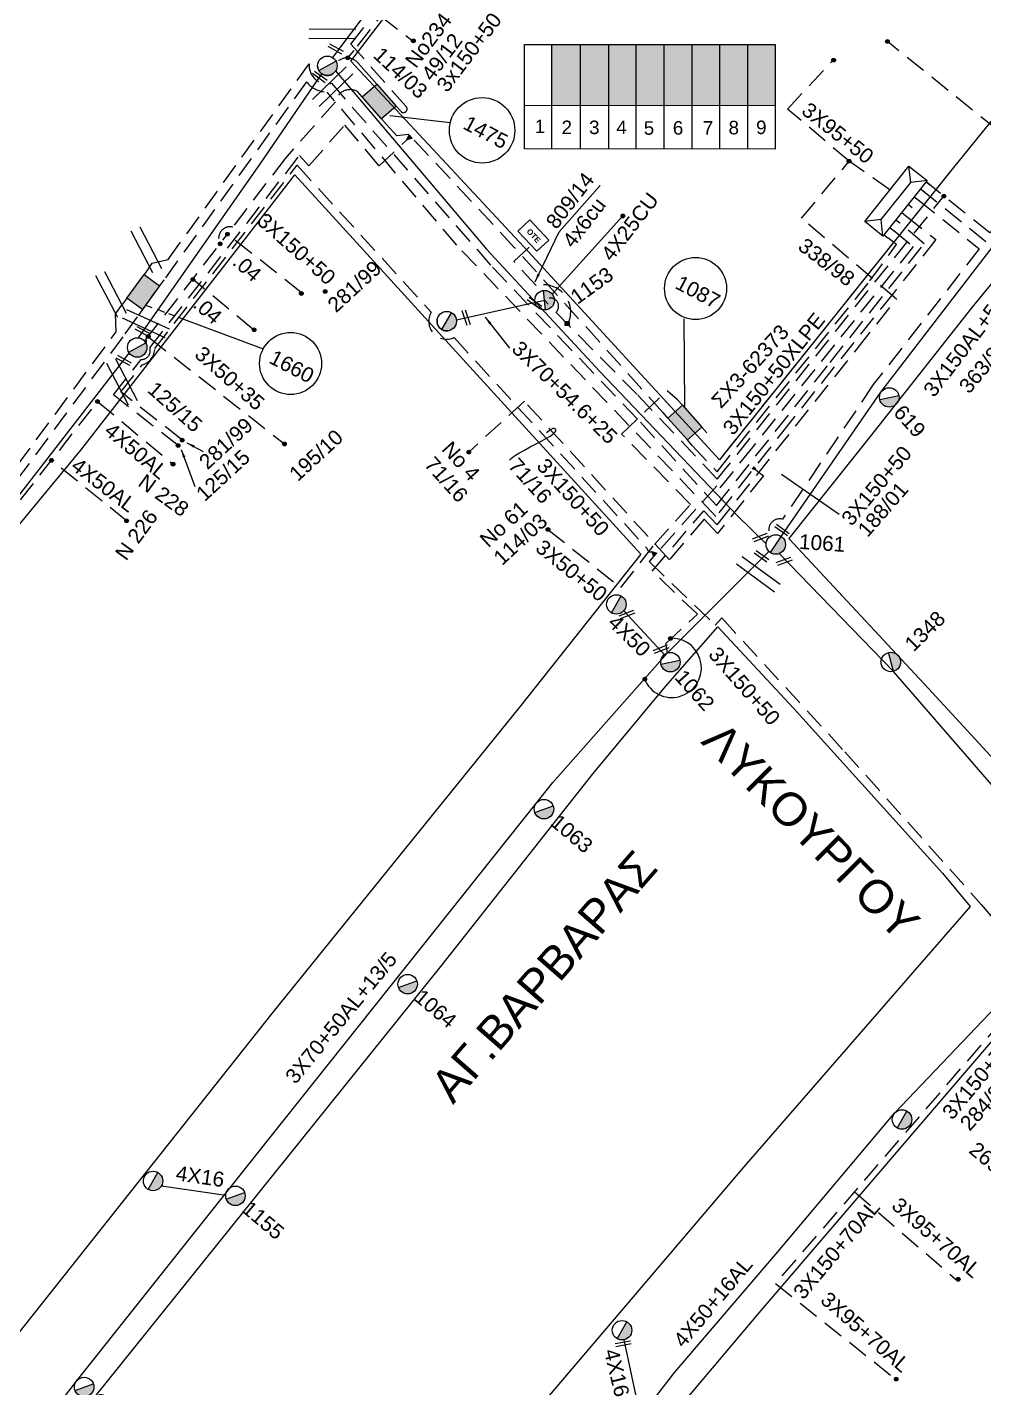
# Model space of a CAD drawing. Header units: millimetres. Extents: x 898 to 5598, y 789 to 3443.
# Drawn here: x 1360.4 to 1476.1, y 1265.8 to 1430.2 of the extents above; entities that cross this region are included whole.
import ezdxf

# ---------------------------------------------------------------- set-up
doc = ezdxf.new("R2010")
doc.units = ezdxf.units.MM
doc.linetypes.add('DASHED', pattern=[19.05, 12.7, -6.35])
for name, color, linetype in [('Link Box 4 Διευθύνσεων', 7, 'Continuous'), ('Pillar OTE', 7, 'Continuous'), ('Άγνωστα', 7, 'Continuous'), ('Γυμνά εναέρια ΧΤ και ΦΟΠ (3Φ)   4x50+16AL', 7, 'Continuous'), ('Εναέρια παροχή ΧΤ 4x16', 7, 'SYN_LINE'), ('Επιγραφές - Σχήματα', 7, 'Continuous'), ('Καλώδια ΧΤ   3x150+70AL', 7, 'DASHED'), ('Καλώδια ΧΤ   3x150AL+50CU', 7, 'DASHED'), ('Καλώδια ΧΤ   3x150AL+50XLPE', 7, 'DASHED'), ('Καλώδια ΧΤ   4x25CU', 7, 'DASHED'), ('Μηχανική τομή', 7, 'Continuous'), ('Στύλος ΦΜ', 7, 'Continuous'), ('Στύλος ΦΜ @ 1', 7, 'Continuous'), ('Συνδέσεις', 7, 'Continuous'), ('Τομή', 7, 'Continuous'), ('Υποσταθμός πόλεως', 7, 'Continuous'), ('Υπόβαθρο ΔΕΗ', 7, 'Continuous'), ('Υπόγεια Καλώδια Δικτύου ΧΤ   .04', 7, 'DASHED'), ('Υπόγεια καλώδια Παροχών ΧΤ   4x50AL', 7, 'DASHED'), ('Υπόγεια καλώδια Παροχών ΧΤ   4x6', 7, 'DASHED')]:
    doc.layers.add(name, color=color, linetype=linetype)
doc.styles.add('arial', font='arial.ttf')
doc.styles.get("Standard").update_dxf_attribs({"font": 'arial.ttf'})
doc.linetypes.add('SYN_LINE', pattern='A,0.5,-0.0001,["/\\/\\/\\/",Standard,S=0.1,R=0,X=0,Y=-0.05],-0.25', length=0.7501)
doc.dimstyles.new('ISO-25', dxfattribs={"dimtxt": 2.5, "dimasz": 2.5, "dimexe": 1.25, "dimexo": 0.625, "dimtad": 1, "dimtxsty": 'Standard', "dimcen": 2.5, "dimadec": 0, "dimazin": 0, "dimtfac": 1, "dimtmove": 0, "dimatfit": 3, "dimfxl": 1, "dimarcsym": 0})

# ---------------------------------------------------------------- blocks, each defined once
blk = doc.blocks.new('ΥΠΑΡΧΩΝ ΤΣΙΜΕΝΤΕΝΙΟΣ ΣΤΥΛΟΣ')
at = {"layer": 'Στύλος ΦΜ'}
blk.add_hatch(color=7, dxfattribs=at).paths.add_polyline_path([(-1.29, -2.28, 0.574793), (2.62, 0, 0.268822), (1.3, 2.27)])
at = {"layer": 'Στύλος ΦΜ', "color": 7}
blk.add_line((-1.29, -2.28), (1.3, 2.27), dxfattribs=at)
blk.add_circle((0, 0), 2.62, dxfattribs=at)
at = {"layer": 'Στύλος ΦΜ', "flags": 4}
for tag, p in [('ΑΡΙΘΜΟΣ', (-4.68, 8.05)), ('ΤΥΠΟΣ', (-4.91, 3.03))]:
    blk.add_attdef(tag, p, '', height=4, dxfattribs=at)
blk = doc.blocks.new('ΤΟΜΗ')
at = {"layer": 'Τομή', "ltscale": 40}
for p, q in [((-5.68, 0), (5.68, 0)), ((5.68, -2.33), (-5.68, -2.33))]:
    blk.add_line(p, q, dxfattribs=at)
blk = doc.blocks.new('ΜΗΧΑΝΙΚΗ ΤΟΜΗ')
at = {"layer": 'Μηχανική τομή', "ltscale": 40}
for p, q in [((-1.89, 0.78), (1.89, 0.78)), ((1.89, 0), (-1.89, 0))]:
    blk.add_line(p, q, dxfattribs=at)
blk = doc.blocks.new('ΥΠΟΣΤΑΘΜΟΣ ΠΟΛΕΩΣ 8 ΑΝΑΧΩΡΗΣΕΩΝ')
at = {"layer": 'Υποσταθμός πόλεως', "linetype": 'Continuous', "ltscale": 40}
for p, q in [((-8.18, -2.82), (-8.18, -4)), ((-5.9, -2.82), (-5.9, -4)), ((-3.55, -2.82), (-3.55, -4)), ((-1.28, -2.82), (-1.28, -4)), ((1.23, -2.82), (1.23, -4)), ((3.56, -2.82), (3.56, -4)), ((6.03, -2.82), (6.03, -4)), ((8.16, -2.82), (8.16, -4))]:
    blk.add_line(p, q, dxfattribs=at)
blk.add_lwpolyline([(-8.57, 2.82), (8.57, 2.82), (8.57, -2.82), (-8.57, -2.82)], close=True, dxfattribs=at)
for points in [[(-5.75, 0), (-8.57, 2.82)], [(5.75, 0), (8.57, 2.82)], [(-8.57, -2.82), (-5.75, 0)], [(-5.75, 0), (5.75, 0)], [(8.57, -2.82), (5.75, 0)]]:
    blk.add_lwpolyline(points, dxfattribs=at)
at = {"layer": 'Υποσταθμός πόλεως', "linetype": 'SYN_LINE', "ltscale": 40, "flags": 1}
for tag, p in [('ΜΕΤΑΣΧΗΜΑΤΙΣΜΟΣ', (9.59, 1.44)), ('ΙΣΧΥΣ', (9.57, -1.35)), ('ΑΡΙΘΜΟΣ', (9.69, -4.07))]:
    blk.add_attdef(tag, p, '', height=1.8, dxfattribs=at)
blk = doc.blocks.new('LINK BOX 4 ΑΝΑΧΩΡΗΣΕΩΝ')
at = {"layer": 'Link Box 4 Διευθύνσεων', "ltscale": 40}
blk.add_hatch(color=256, dxfattribs=at).paths.add_polyline_path([(-3.54, 0), (-3.54, -4.67), (3.54, -4.67), (3.54, 0)])
for p, q in [((-3.54, 0), (-5.33, 0)), ((5.33, 0), (3.54, 0)), ((-3.54, -4.67), (-5.33, -4.67)), ((5.33, -4.67), (3.54, -4.67))]:
    blk.add_line(p, q, dxfattribs=at)
blk.add_lwpolyline([(-3.54, -4.67), (-3.54, 0), (3.54, 0), (3.54, -4.67)], close=True, dxfattribs=at)
blk = doc.blocks.new('_ΣΥΝΔΕΣΗ')
at = {"layer": 'Συνδέσεις', "linetype": 'SYN_LINE', "ltscale": 40}
blk.add_hatch(color=256, dxfattribs=at).paths.add_polyline_path([(0.5, -0.01, 1), (-0.5, -0.01, 1)])
at = {"layer": 'Συνδέσεις'}
blk.add_circle((0, -0.01), 0.5, dxfattribs=at)
blk = doc.blocks.new('PILLAR ΟΤΕ')
at = {"layer": 'Pillar OTE', "ltscale": 40}
blk.add_lwpolyline([(-3.31, 2.02), (3.39, 2.02), (3.39, -1.99), (-3.31, -1.99)], close=True, dxfattribs=at)
at = {"layer": 'Pillar OTE', "insert": (-1.81, 0.71), "char_height": 1.3575, "width": 109.961, "attachment_point": 1}
blk.add_mtext('{\\fArial|b1|i0|c161|p34;OTE}', dxfattribs=at)
blk = doc.blocks.new('TSONTA XT1')
at = {"ltscale": 40}
h = blk.add_hatch(color=256, dxfattribs=at)
h.dxf.hatch_style = 1
h.paths.add_polyline_path([(595.96, 2487.66), (597.07, 2488.77), (595.96, 2489.87), (594.85, 2488.77)])
blk.add_lwpolyline([(594.85, 2488.77), (595.96, 2489.87), (597.07, 2488.77), (595.96, 2487.66)], close=True, dxfattribs=at)

msp = doc.modelspace()

# ---------------------------------------------------------------- hatches: boundary and pattern name
at = {"layer": 'Pillar OTE', "ltscale": 40}
h = msp.add_hatch(color=256, dxfattribs=at)
h.dxf.hatch_style = 1
h.paths.add_polyline_path([(1406.56, 1417.25), (1406.3, 1416.64), (1406.94, 1416.83)])
at = {"layer": 'Pillar OTE', "ltscale": 60}
h = msp.add_hatch(color=256, dxfattribs=at)
h.dxf.hatch_style = 1
h.paths.add_polyline_path([(1448.08, 1376.83), (1448.49, 1376.73), (1448.3, 1377.11)])
at = {"layer": 'Pillar OTE', "ltscale": 40}
h = msp.add_hatch(color=256, dxfattribs=at)
h.dxf.hatch_style = 1
h.paths.add_polyline_path([(1436.54, 1366.66), (1435.92, 1366.86), (1436.17, 1366.25)])
at = {"layer": 'Καλώδια ΧΤ   3x150AL+50XLPE', "linetype": 'DASHED', "ltscale": 0.2}
h = msp.add_hatch(color=133, dxfattribs=at)
h.dxf.hatch_style = 1
h.paths.add_polyline_path([(1423.84, 1420.8), (1427.28, 1420.8), (1427.28, 1428.16), (1423.84, 1428.16)])
h = msp.add_hatch(color=173, dxfattribs=at)
h.dxf.hatch_style = 1
h.paths.add_polyline_path([(1430.72, 1428.16), (1427.28, 1428.16), (1427.28, 1420.8), (1430.72, 1420.79)])
h = msp.add_hatch(color=30, dxfattribs=at)
h.dxf.hatch_style = 1
h.paths.add_polyline_path([(1430.72, 1420.79), (1434.02, 1420.79), (1434.02, 1428.16), (1430.72, 1428.16)])
h = msp.add_hatch(color=6, dxfattribs=at)
h.dxf.hatch_style = 1
h.paths.add_polyline_path([(1437.41, 1428.16), (1434.02, 1428.16), (1434.02, 1420.79), (1437.41, 1420.79)])
h = msp.add_hatch(color=2, dxfattribs=at)
h.dxf.hatch_style = 1
h.paths.add_polyline_path([(1440.8, 1428.16), (1437.41, 1428.16), (1437.41, 1420.79), (1440.8, 1420.78)])
h = msp.add_hatch(color=27, dxfattribs=at)
h.dxf.hatch_style = 1
h.paths.add_polyline_path([(1444.14, 1428.16), (1440.8, 1428.16), (1440.8, 1420.78), (1444.14, 1420.78)])
h = msp.add_hatch(color=151, dxfattribs=at)
h.dxf.hatch_style = 1
h.paths.add_polyline_path([(1447.53, 1428.16), (1444.14, 1428.16), (1444.14, 1420.78), (1447.53, 1420.78)])
h = msp.add_hatch(color=1, dxfattribs=at)
h.dxf.hatch_style = 1
h.paths.add_polyline_path([(1450.85, 1428.16), (1447.53, 1428.16), (1447.53, 1420.78), (1450.85, 1420.77)])

# ---------------------------------------------------------------- linework, layer by layer
at = {"layer": 'Pillar OTE', "ltscale": 40}
for points in [[(1420.51, 1415.52), (1420.52, 1428.16), (1450.85, 1428.16), (1450.85, 1415.49), (1420.51, 1415.52)], [(1423.84, 1415.52), (1423.84, 1428.16)], [(1427.28, 1415.52), (1427.28, 1428.16)], [(1430.72, 1415.51), (1430.72, 1428.16)], [(1434.02, 1415.51), (1434.02, 1428.16)], [(1437.41, 1415.51), (1437.41, 1428.16)], [(1440.8, 1415.5), (1440.8, 1428.16)], [(1444.14, 1415.5), (1444.14, 1428.16)], [(1447.53, 1415.5), (1447.53, 1428.16)], [(1420.51, 1420.8), (1450.85, 1420.77)], [(1406.94, 1416.83), (1406.3, 1416.64), (1406.56, 1417.25), (1406.94, 1416.83)], [(1436.17, 1366.25), (1435.92, 1366.86), (1436.54, 1366.66), (1436.17, 1366.25)]]:
    msp.add_lwpolyline(points, dxfattribs=at)
at = {"layer": 'Pillar OTE', "ltscale": 60}
msp.add_lwpolyline([(1448.3, 1377.11), (1448.49, 1376.73), (1448.08, 1376.83), (1448.3, 1377.11)], dxfattribs=at)
at = {"layer": 'Άγνωστα', "color": 85, "linetype": 'DASHED', "ltscale": 0.2}
for points in [[(1399.53, 1428.2), (1413.12, 1445.74), (1410.8, 1449.94), (1428.54, 1473.34), (1433.38, 1478.47), (1442.17, 1489.31), (1453.36, 1505.04)], [(1375.15, 1392.71), (1375.15, 1392.71), (1391.48, 1379.87)]]:
    msp.add_lwpolyline(points, dxfattribs=at)
at = {"layer": 'Άγνωστα', "color": 30}
for points in [[(1431.41, 1472.53), (1415.15, 1450.86), (1401.74, 1432.47), (1397.29, 1426.59)], [(1343.1, 1236.38), (1366.33, 1266.59), (1389.73, 1295.99), (1423.95, 1338.95), (1437.82, 1354.62), (1450.08, 1366.88)], [(1432.52, 1359.7), (1437.55, 1354.31)]]:
    msp.add_lwpolyline(points, dxfattribs=at)
at = {"layer": 'Άγνωστα', "color": 6, "linetype": 'DASHED', "ltscale": 0.2}
for points in [[(1505.8, 1438.05), (1476.8, 1405.39), (1469.08, 1411.54)], [(1424.33, 1395.77), (1434.21, 1385.76), (1443.84, 1375.62), (1471.24, 1409.82), (1471.24, 1409.82), (1471.24, 1409.82)]]:
    msp.add_lwpolyline(points, dxfattribs=at)
at = {"layer": 'Άγνωστα', "color": 151}
for points in [[(1451.56, 1368.7), (1463.6, 1386.12), (1477.59, 1404.29), (1483.76, 1411.83), (1501.44, 1431.35), (1506.76, 1437.15)], [(1397.68, 1424.97), (1415.91, 1403.43), (1429.64, 1388.64), (1446.19, 1371.24), (1449.73, 1367.8)]]:
    msp.add_lwpolyline(points, dxfattribs=at)
at = {"layer": 'Άγνωστα', "color": 151, "linetype": 'DASHED', "ltscale": 0.2}
for points in [[(1492.03, 1434.89), (1477.67, 1417.82), (1464.42, 1428.52)], [(1468.42, 1410.71), (1468.42, 1410.71), (1477.86, 1403.11), (1483.78, 1410.05)]]:
    msp.add_lwpolyline(points, dxfattribs=at)
at = {"layer": 'Άγνωστα', "color": 30, "linetype": 'DASHED', "ltscale": 0.2}
for points in [[(1464.72, 1410.59), (1459.77, 1414.03), (1452.33, 1420.35), (1457.81, 1426.22)], [(1437.82, 1354.62), (1437.61, 1355.74), (1441.43, 1359.29), (1435.97, 1364.49), (1442.2, 1371.79), (1443.82, 1370.09), (1460.75, 1391.38), (1465.51, 1397.38), (1454.04, 1407.16), (1459.77, 1414.03)]]:
    msp.add_lwpolyline(points, dxfattribs=at)
at = {"layer": 'Άγνωστα', "color": 85}
msp.add_lwpolyline([(1373.84, 1392.7), (1388.61, 1413.75), (1396.02, 1424.61)], dxfattribs=at)
at = {"layer": 'Άγνωστα', "color": 133, "linetype": 'DASHED', "ltscale": 0.2}
msp.add_lwpolyline([(1375.03, 1401.08), (1375.5, 1401.72), (1377.44, 1402.18), (1394.48, 1425.82, 0.511519), (1397.17, 1423.46), (1416.63, 1401.24), (1434.54, 1382.48), (1443.73, 1372.43), (1457.5, 1389.72), (1468.87, 1404.06), (1465.9, 1406.59), (1465.9, 1406.59)], format="xyb", dxfattribs=at)
at = {"layer": 'Άγνωστα', "color": 1, "linetype": 'DASHED', "ltscale": 0.2}
msp.add_lwpolyline([(1466.61, 1407.48), (1466.61, 1407.48), (1470.27, 1404.56), (1465.13, 1398.09), (1452.66, 1382.52), (1443.68, 1371.1), (1412.32, 1403.89), (1396.66, 1422.4, -0.232434), (1394.15, 1423.65), (1376.91, 1399.7)], format="xyb", dxfattribs=at)
at = {"layer": 'Άγνωστα', "color": 85, "linetype": 'DASHED', "ltscale": 0.2}
msp.add_lwpolyline([(1400.34, 1422.44, 0.525648), (1397.67, 1421.22), (1397.67, 1421.22), (1391.56, 1414.38), (1391.56, 1414.38), (1391.56, 1414.38), (1391.56, 1414.38), (1385.25, 1406.08), (1385.25, 1406.08, 0.655686), (1383.7, 1404.07)], format="xyb", dxfattribs=at)
at = {"layer": 'Άγνωστα', "color": 27, "linetype": 'DASHED', "ltscale": 0.2}
for points in [[(1437.27, 1383.67), (1419.32, 1403.59), (1406.54, 1417.27), (1405.07, 1417.09), (1403.84, 1418.49)], [(1440.8, 1379.68), (1443.82, 1376.51), (1462.3, 1399.58), (1465.52, 1403.97), (1464.46, 1404.78), (1464.46, 1404.78)], [(1432.17, 1362.51), (1436.25, 1367.71), (1440.61, 1372.56), (1432.27, 1381.06), (1437.78, 1386.34), (1439.02, 1385.22)], [(1423.36, 1369.54), (1432.17, 1362.51)]]:
    msp.add_lwpolyline(points, dxfattribs=at)
at = {"layer": 'Άγνωστα', "color": 173, "linetype": 'DASHED', "ltscale": 0.2}
msp.add_lwpolyline([(1468.12, 1409.37), (1468.12, 1409.37), (1475.53, 1403.46), (1462.71, 1387.04), (1451.73, 1370.77, 0.704046), (1450.31, 1368.73)], format="xyb", dxfattribs=at)
at = {"layer": 'Άγνωστα', "color": 2, "linetype": 'DASHED', "ltscale": 0.2}
for points in [[(1465.17, 1405.67), (1465.17, 1405.67), (1465.17, 1405.67), (1467.53, 1403.72), (1448.13, 1379.52), (1444.03, 1374.4)], [(1443.8, 1374.8), (1435.58, 1365.64), (1443.6, 1357.96), (1444.37, 1358.83), (1459.26, 1342.67), (1475.76, 1324.2), (1480.17, 1319.08), (1485.04, 1317.5), (1486.95, 1315.36)]]:
    msp.add_lwpolyline(points, dxfattribs=at)
at = {"layer": 'Άγνωστα', "color": 5, "linetype": 'DASHED', "ltscale": 0.2}
msp.add_lwpolyline([(1375.89, 1398.32), (1371.94, 1392.83), (1350.73, 1364.17, 0.369295), (1349.1, 1361.94), (1330.08, 1339.37), (1326.57, 1335.04), (1340.9, 1323.45)], format="xyb", dxfattribs=at)
at = {"layer": 'Άγνωστα', "color": 30, "linetype": 'DASHED', "ltscale": 0.2}
msp.add_lwpolyline([(1340.27, 1322.67), (1325.17, 1334.89), (1329.31, 1340.01), (1348.1, 1362.31, -0.292163), (1350.14, 1365.06), (1371.13, 1393.42), (1371.13, 1393.42), (1371.05, 1395.61), (1371.89, 1396.77)], format="xyb", dxfattribs=at)
at = {"layer": 'Άγνωστα', "color": 6, "linetype": 'SYN_LINE', "ltscale": 10}
msp.add_lwpolyline([(1412.28, 1394.88), (1422.95, 1397.24), (1423.4, 1396.78)], dxfattribs=at)
at = {"layer": 'Άγνωστα', "color": 1}
msp.add_lwpolyline([(1351.31, 1363.26), (1372.71, 1390.86), (1372.71, 1390.86)], dxfattribs=at)
at = {"layer": 'Άγνωστα', "color": 173}
msp.add_lwpolyline([(1489.92, 1325.98), (1482.27, 1332.63), (1465.13, 1352.37), (1465.13, 1352.37), (1451.33, 1366.62)], dxfattribs=at)
at = {"layer": 'Άγνωστα', "color": 173, "linetype": 'DASHED', "ltscale": 0.2}
for points in [[(1460.43, 1289.47), (1472.88, 1278.73)], [(1450.87, 1278.4), (1465.5, 1266.75)]]:
    msp.add_lwpolyline(points, dxfattribs=at)
at = {"layer": 'Άγνωστα', "color": 6, "linetype": 'DASHED', "ltscale": 0.2}
msp.add_arc((1423.64, 1396.5), 1.01, 313.8149, 132.6769, dxfattribs=at)
at = {"layer": 'Γυμνά εναέρια ΧΤ και ΦΟΠ (3Φ)   4x50+16AL', "color": 30, "ltscale": 40}
msp.add_lwpolyline([(1365.73, 1178.17), (1378.15, 1194.07), (1381.85, 1199.56), (1394.37, 1213.15), (1403.7, 1224.51), (1416.09, 1238.52), (1438.71, 1267.68), (1451.16, 1282.22), (1465.28, 1298.97), (1479.21, 1313.62), (1489.97, 1324.38)], dxfattribs=at)
at = {"layer": 'Εναέρια παροχή ΧΤ 4x16', "color": 30, "ltscale": 20}
for points in [[(1384.38, 1289.02), (1376.6, 1290.16)], [(1434.54, 1262.3), (1432.56, 1271.59)]]:
    msp.add_lwpolyline(points, dxfattribs=at)
at = {"layer": 'Επιγραφές - Σχήματα', "linetype": 'Continuous', "ltscale": 20}
for points in [[(1404.25, 1419.56), (1411.54, 1418.73)], [(1439.92, 1384.4), (1439.84, 1395)], [(1458.56, 1371.33), (1451.62, 1376.19)]]:
    msp.add_lwpolyline(points, dxfattribs=at)
for centre, radius in [((1415.39, 1417.77), 3.96), ((1441.21, 1398.66), 3.75), ((1392.23, 1389.59), 3.75)]:
    msp.add_circle(centre, radius, dxfattribs=at)
at = {"layer": 'Καλώδια ΧΤ   3x150+70AL', "color": 173, "linetype": 'DASHED', "ltscale": 0.2}
msp.add_lwpolyline([(1485.3, 1313.72), (1483.18, 1315.86), (1450.87, 1278.4)], dxfattribs=at)
at = {"layer": 'Καλώδια ΧΤ   3x150AL+50CU', "color": 85, "linetype": 'DASHED', "ltscale": 0.2}
for points in [[(1400.32, 1427.95), (1403.16, 1431.59), (1406.93, 1428.63)], [(1406.16, 1420.7), (1399.53, 1428.2)], [(1399.15, 1426.52), (1399.9, 1427.44)]]:
    msp.add_lwpolyline(points, dxfattribs=at)
msp.add_lwpolyline([(1402.06, 1424.03), (1400.36, 1425.95, 0.423822), (1397.78, 1425.99)], format="xyb", dxfattribs=at)
at = {"layer": 'Καλώδια ΧΤ   3x150AL+50CU', "color": 1, "linetype": 'DASHED', "ltscale": 0.2}
msp.add_lwpolyline([(1349.74, 1360.58, 1.371217), (1352.51, 1364.1), (1368.93, 1385.05)], format="xyb", dxfattribs=at)
at = {"layer": 'Καλώδια ΧΤ   3x150AL+50CU', "color": 7, "linetype": 'DASHED', "ltscale": 0.2}
msp.add_arc((1396.68, 1425.58), 1.18, 182.7452, 301.4292, dxfattribs=at)
at = {"layer": 'Καλώδια ΧΤ   3x150AL+50CU', "color": 85, "linetype": 'DASHED', "ltscale": 0.2}
msp.add_arc((1405.88, 1420.36), 0.44, 227.8988, 50.6212, dxfattribs=at)
at = {"layer": 'Καλώδια ΧΤ   3x150AL+50CU', "color": 0, "linetype": 'Continuous', "ltscale": 0.2}
msp.add_arc((1438.34, 1352.8), 3.58, 202.5207, 89.9368, dxfattribs=at)
at = {"layer": 'Καλώδια ΧΤ   3x150AL+50XLPE', "color": 27, "linetype": 'DASHED', "ltscale": 0.2}
msp.add_lwpolyline([(1378.62, 1379.67), (1370.8, 1385.8), (1374.14, 1390.07, 0.507115), (1375.22, 1391.49), (1393.31, 1414.73), (1394.43, 1413.49), (1398.75, 1418.39), (1402.92, 1413.45), (1406.3, 1416.64)], format="xyb", dxfattribs=at)
at = {"layer": 'Καλώδια ΧΤ   3x150AL+50XLPE', "color": 2, "linetype": 'DASHED', "ltscale": 0.2}
msp.add_lwpolyline([(1379.05, 1380.39), (1371.7, 1386.15), (1374.29, 1389.43, 0.330644), (1375.82, 1391.42), (1393.02, 1413.56), (1409.23, 1395.8, 0.728673), (1412.01, 1392.72), (1435.35, 1367.24, 0.526239), (1435.92, 1366.86)], format="xyb", dxfattribs=at)
at = {"layer": 'Καλώδια ΧΤ   3x150AL+50XLPE', "color": 85, "linetype": 'DASHED', "ltscale": 0.2}
msp.add_lwpolyline([(1374.64, 1392.06, 0.762166), (1374.69, 1392.44), (1384.59, 1405.21)], format="xyb", dxfattribs=at)
at = {"layer": 'Καλώδια ΧΤ   3x150AL+50XLPE', "linetype": 'DASHED', "ltscale": 0.2}
msp.add_lwpolyline([(1465.16, 1404.24), (1444.09, 1377.95)], dxfattribs=at)
at = {"layer": 'Καλώδια ΧΤ   3x150AL+50XLPE', "color": 1, "linetype": 'DASHED', "ltscale": 0.2}
msp.add_lwpolyline([(1448.49, 1376.73), (1449.41, 1376.02), (1443.87, 1369.05), (1442.23, 1370.77), (1438.05, 1365.87), (1420.5, 1385.04), (1413.78, 1378.89)], dxfattribs=at)
at = {"layer": 'Καλώδια ΧΤ   4x25CU', "color": 6, "linetype": 'SYN_LINE', "ltscale": 10}
msp.add_lwpolyline([(1423.87, 1397.97), (1432.42, 1407.43)], dxfattribs=at)
at = {"layer": 'Υπόβαθρο ΔΕΗ'}
for points in [[(1472.43, 1524.23), (1519.83, 1480.86), (1524.16, 1476.89), (1488.57, 1433.18), (1472.41, 1413.3), (1444.09, 1377.95), (1421.01, 1403.09), (1399.51, 1426.14), (1419.9, 1452.72), (1431.13, 1468.19), (1450.85, 1495.23), (1472.43, 1524.23)], [(1569.25, 1437.11), (1532.87, 1468.9), (1506.3, 1434.98), (1474.63, 1396.36), (1462.33, 1380.78), (1452.49, 1368.42), (1469.38, 1350.29), (1469.38, 1350.29), (1483.47, 1335.05), (1503.82, 1359.16), (1535.73, 1397.52), (1557.87, 1424.08), (1569.25, 1437.11)], [(1392.74, 1412.38), (1413.07, 1390.11), (1434.61, 1366.56), (1419.9, 1348.06), (1419.9, 1348.06), (1390.14, 1311.22), (1347.48, 1257.51), (1314.03, 1216.18), (1277.33, 1242.62), (1267.46, 1249.95), (1289.7, 1278.94), (1313.58, 1311.35), (1333.61, 1338.65), (1342.4, 1349.59), (1342.4, 1349.59)], [(1342.4, 1349.59), (1342.4, 1349.59), (1366.85, 1379.1), (1384, 1401.1), (1392.74, 1412.38)], [(1424.73, 1405.49), (1429.68, 1411.09)], [(1374.69, 1396.65), (1375.43, 1396.38)], [(1376.08, 1396.14), (1376.97, 1395.81)], [(1377.45, 1395.63), (1378.09, 1395.39)], [(1378.76, 1395.14), (1388.93, 1391.38)], [(1443.92, 1357.75), (1453.07, 1347.95), (1471.08, 1327.99), (1474.44, 1323.95), (1447.05, 1292.48), (1409.18, 1248.03), (1367.02, 1198.92), (1355.95, 1185.43), (1329.55, 1204.82), (1323.95, 1208.53), (1340.75, 1228.69), (1354.3, 1247.09), (1366.62, 1262.27), (1410.4, 1316.7), (1428.83, 1340.02), (1437.58, 1350.54), (1443.92, 1357.75)], [(1463.06, 1200.9), (1418.19, 1238.46), (1449.15, 1275.12), (1479.59, 1310.62), (1482.96, 1314.9), (1525.32, 1269.56), (1486.6, 1227.31), (1463.06, 1200.9)]]:
    msp.add_lwpolyline(points, dxfattribs=at)
msp.add_open_spline([(1418.71, 1377.9), (1418.9, 1378.41), (1424.71, 1381.12), (1424.21, 1381.8), (1423.98, 1381.8), (1423.19, 1381.23)], degree=3, dxfattribs=at)
at = {"layer": 'Υπόγεια Καλώδια Δικτύου ΧΤ   .04', "color": 85, "ltscale": 0.2}
for points in [[(1393.52, 1398.17), (1384.59, 1405.22)], [(1387.69, 1393.71), (1380.25, 1399.91)]]:
    msp.add_lwpolyline(points, dxfattribs=at)
at = {"layer": 'Υπόγεια καλώδια Παροχών ΧΤ   4x50AL', "color": 1, "ltscale": 0.2}
for points in [[(1368.88, 1385), (1377.94, 1377.49)], [(1372.39, 1370.58), (1363.31, 1377.89)]]:
    msp.add_lwpolyline(points, dxfattribs=at)
at = {"layer": 'Υπόγεια καλώδια Παροχών ΧΤ   4x6', "color": 6, "linetype": 'DASHED', "ltscale": 0.2}
msp.add_lwpolyline([(1425.91, 1394.66, 0.608234), (1421.92, 1399), (1419.21, 1401.94), (1421.43, 1403.99)], format="xyb", dxfattribs=at)
at = {"layer": 'Υπόγεια καλώδια Παροχών ΧΤ   4x6', "linetype": 'DASHED', "ltscale": 0.2}
msp.add_arc((1411.12, 1394.71), 1.18, 153.1601, 294.3049, dxfattribs=at)

# ---------------------------------------------------------------- block references
at = {"layer": 'Link Box 4 Διευθύνσεων'}
for p, xscale, yscale, zscale, rotation in [((1403.82, 1422.03), 0.4999999999999998, 0.4999999999999998, 0.4999999999999998, 311.5048455202963), ((1373.46, 1398.92), 0.4999999999999997, 0.4999999999999997, 0.4999999999999997, 53.93348764124423), ((1440.79, 1383.22), 0.4999999999999998, 0.4999999999999998, 0.4999999999999998, 311.5048455202963)]:
    msp.add_blockref('LINK BOX 4 ΑΝΑΧΩΡΗΣΕΩΝ', p, dxfattribs=dict(at, xscale=xscale, yscale=yscale, zscale=zscale, rotation=rotation))
at = {"layer": 'Pillar OTE', "xscale": 0.5, "yscale": 0.5, "zscale": 0.5, "rotation": 312.8798103000315}
msp.add_blockref('PILLAR ΟΤΕ', (1421.57, 1405.07), dxfattribs=at)
at = {"layer": 'Μηχανική τομή'}
for p, xscale, yscale, zscale, rotation in [((1397.59, 1427.45), 0.4999999999999999, 0.4999999999999999, 0.4999999999999999, 331.3442532157324), ((1395.66, 1424.08), 0.4999999999999998, 0.4999999999999998, 0.4999999999999998, 324.6353855541657), ((1421.62, 1396.74), 0.4999999999999998, 0.4999999999999998, 0.4999999999999998, 324.6353855541657), ((1413.28, 1395.07), 0.4999999999999998, 0.4999999999999998, 0.4999999999999998, 289.2707711083286), ((1374.28, 1393.27), 0.4999999999999999, 0.4999999999999999, 0.4999999999999999, 331.3442532157324), ((1371.95, 1389.79), 0.4999999999999999, 0.4999999999999999, 0.4999999999999999, 331.3442532157324), ((1451.55, 1369.29), 0.4999999999999998, 0.4999999999999998, 0.4999999999999998, 324.6353855541657), ((1449.13, 1368.37), 0.4999999999999995, 0.4999999999999995, 0.4999999999999995, 20.88885674250314), ((1449.07, 1366.13), 0.4999999999999998, 0.4999999999999998, 0.4999999999999998, 324.6353855541657), ((1452, 1365.5), 0.4999999999999995, 0.4999999999999995, 0.4999999999999995, 20.88885674250314), ((1432.99, 1359.07), 0.4999999999999995, 0.4999999999999995, 0.4999999999999995, 20.88885674250314), ((1437.09, 1354.88), 0.4999999999999995, 0.4999999999999995, 0.4999999999999995, 20.88885674250314), ((1432.48, 1270.91), 0.4999999999999998, 0.4999999999999998, 0.4999999999999998, 10.16168035412245)]:
    msp.add_blockref('ΜΗΧΑΝΙΚΗ ΤΟΜΗ', p, dxfattribs=dict(at, xscale=xscale, yscale=yscale, zscale=zscale, rotation=rotation))
at = {"layer": 'Στύλος ΦΜ @ 1', "ltscale": 40, "xscale": 0.4499999999998181, "yscale": 0.4499999999998181, "zscale": 0.4499999999998181, "rotation": 328.5477813433569}
for p in [(1396.68, 1425.58), (1373.68, 1391.53)]:
    msp.add_blockref('ΥΠΑΡΧΩΝ ΤΣΙΜΕΝΤΕΝΙΟΣ ΣΤΥΛΟΣ', p, dxfattribs=at)
at = {"layer": 'Στύλος ΦΜ @ 1', "ltscale": 40}
ref = msp.add_blockref('ΥΠΑΡΧΩΝ ΤΣΙΜΕΝΤΕΝΙΟΣ ΣΤΥΛΟΣ', (1422.95, 1397.24), dxfattribs=dict(at, xscale=0.4499999999998183, yscale=0.4499999999998183, zscale=0.4499999999998183, rotation=35.6855137063861))
ref.add_attrib('ΤΥΠΟΣ', '1153', (1426.91, 1396.66), dxfattribs={"layer": 'Στύλος ΦΜ', "height": 1.8, "rotation": 35.6855, "flags": 4})
at = {"layer": 'Στύλος ΦΜ @ 1', "ltscale": 40, "xscale": 0.4499999999998181, "yscale": 0.4499999999998181, "zscale": 0.4499999999998181}
for p in [(1411.12, 1394.71), (1431.63, 1360.47), (1466.18, 1298.21), (1375.6, 1290.78), (1432.32, 1272.74)]:
    msp.add_blockref('ΥΠΑΡΧΩΝ ΤΣΙΜΕΝΤΕΝΙΟΣ ΣΤΥΛΟΣ', p, dxfattribs=at)
at = {"layer": 'Στύλος ΦΜ @ 1', "ltscale": 40}
ref = msp.add_blockref('ΥΠΑΡΧΩΝ ΤΣΙΜΕΝΤΕΝΙΟΣ ΣΤΥΛΟΣ', (1464.64, 1385.49), dxfattribs=dict(at, xscale=0.4499999999998182, yscale=0.4499999999998182, zscale=0.4499999999998182, rotation=312.0263881775092))
ref.add_attrib('ΤΥΠΟΣ', '619', (1465.04, 1383.58), dxfattribs={"layer": 'Στύλος ΦΜ', "height": 1.8, "rotation": 312.0264, "flags": 4})
ref = msp.add_blockref('ΥΠΑΡΧΩΝ ΤΣΙΜΕΝΤΕΝΙΟΣ ΣΤΥΛΟΣ', (1450.91, 1367.72), dxfattribs=dict(at, xscale=0.4499999999998182, yscale=0.4499999999998182, zscale=0.4499999999998182, rotation=356.0800030534159))
ref.add_attrib('ΤΥΠΟΣ', '1061', (1453.67, 1367.19), dxfattribs={"layer": 'Στύλος ΦΜ', "height": 1.8, "rotation": 356.08, "flags": 4})
ref = msp.add_blockref('ΥΠΑΡΧΩΝ ΤΣΙΜΕΝΤΕΝΙΟΣ ΣΤΥΛΟΣ', (1464.83, 1353.51), dxfattribs=dict(at, xscale=0.4499999999998181, yscale=0.4499999999998181, zscale=0.4499999999998181, rotation=44.25175976816006))
ref.add_attrib('ΤΥΠΟΣ', '1348', (1467.57, 1354.66), dxfattribs={"layer": 'Στύλος ΦΜ', "height": 1.8, "rotation": 44.2518, "flags": 4})
ref = msp.add_blockref('ΥΠΑΡΧΩΝ ΤΣΙΜΕΝΤΕΝΙΟΣ ΣΤΥΛΟΣ', (1438.17, 1353.49), dxfattribs=dict(at, xscale=0.4499999999998182, yscale=0.4499999999998182, zscale=0.4499999999998182, rotation=312.0263881775092))
ref.add_attrib('ΤΥΠΟΣ', '1062', (1438.57, 1351.58), dxfattribs={"layer": 'Στύλος ΦΜ', "height": 1.8, "rotation": 312.0264, "flags": 4})
ref = msp.add_blockref('ΥΠΑΡΧΩΝ ΤΣΙΜΕΝΤΕΝΙΟΣ ΣΤΥΛΟΣ', (1422.87, 1335.72), dxfattribs=dict(at, xscale=0.4499999999998182, yscale=0.4499999999998182, zscale=0.4499999999998182, rotation=319.8598158811223))
ref.add_attrib('ΤΥΠΟΣ', '1063', (1423.53, 1333.88), dxfattribs={"layer": 'Στύλος ΦΜ', "height": 1.8, "rotation": 319.8598, "flags": 4})
ref = msp.add_blockref('ΥΠΑΡΧΩΝ ΤΣΙΜΕΝΤΕΝΙΟΣ ΣΤΥΛΟΣ', (1406.39, 1314.57), dxfattribs=dict(at, xscale=0.4499999999998182, yscale=0.4499999999998182, zscale=0.4499999999998182, rotation=319.8598158811223))
ref.add_attrib('ΤΥΠΟΣ', '1064', (1407.05, 1312.73), dxfattribs={"layer": 'Στύλος ΦΜ', "height": 1.8, "rotation": 319.8598, "flags": 4})
ref = msp.add_blockref('ΥΠΑΡΧΩΝ ΤΣΙΜΕΝΤΕΝΙΟΣ ΣΤΥΛΟΣ', (1385.56, 1288.99), dxfattribs=dict(at, xscale=0.4499999999998182, yscale=0.4499999999998182, zscale=0.4499999999998182, rotation=319.8598158811223))
ref.add_attrib('ΤΥΠΟΣ', '1155', (1386.21, 1287.16), dxfattribs={"layer": 'Στύλος ΦΜ', "height": 1.8, "rotation": 319.8598, "flags": 4})
ref = msp.add_blockref('ΥΠΑΡΧΩΝ ΤΣΙΜΕΝΤΕΝΙΟΣ ΣΤΥΛΟΣ', (1367.26, 1265.87), dxfattribs=dict(at, xscale=0.4499999999998182, yscale=0.4499999999998182, zscale=0.4499999999998182, rotation=319.8598158811223))
ref.add_attrib('ΤΥΠΟΣ', '1153', (1367.92, 1264.04), dxfattribs={"layer": 'Στύλος ΦΜ', "height": 1.8, "rotation": 319.8598, "flags": 4})
at = {"layer": 'Συνδέσεις', "xscale": 0.4499999999999886, "yscale": 0.4499999999999886, "zscale": 0.4499999999999886}
for p in [(1407.08, 1428.59), (1464.42, 1428.52), (1399.15, 1426.54), (1457.91, 1426.25), (1459.77, 1414.04), (1471.24, 1409.82), (1432.42, 1407.43), (1384.59, 1405.22), (1383.7, 1404.07), (1380.42, 1399.76), (1393.53, 1398.06), (1396.41, 1398.29), (1375.02, 1392.87), (1387.82, 1393.67), (1368.88, 1385), (1378.62, 1379.67), (1379.13, 1380.33), (1391.48, 1379.87), (1413.78, 1378.89), (1363.31, 1377.89), (1378.01, 1377.42), (1372.39, 1370.59), (1423.36, 1369.54), (1438.18, 1356.37), (1435.06, 1351.45), (1472.97, 1278.9), (1465.48, 1266.82)]:
    msp.add_blockref('_ΣΥΝΔΕΣΗ', p, dxfattribs=at)
at = {"layer": 'Συνδέσεις', "xscale": 0.3075184835441075, "yscale": 0.3075184835441075, "zscale": 0.3075184835441075, "rotation": 314.6070592436297}
msp.add_blockref('TSONTA XT1', (752.09, 987.44), dxfattribs=at)
at = {"layer": 'Τομή'}
for p, xscale, yscale, zscale, rotation in [((1397.3, 1430.03), 0.4999999999999998, 0.4999999999999998, 0.4999999999999998, 359.573058648872), ((1396.91, 1423.48), 0.4999999999999999, 0.4999999999999999, 0.4999999999999999, 44.06950920083722), ((1375.3, 1403.59), 0.5, 0.5, 0.5, 297.5822842323078), ((1371.04, 1398.2), 0.5, 0.5, 0.5, 297.5822842323078), ((1374.98, 1394.95), 0.5, 0.5, 0.5, 335.4297623304163), ((1372.36, 1387.63), 0.5, 0.5, 0.5, 297.5822842323078), ((1449.15, 1364.58), 0.4999999999999999, 0.4999999999999999, 0.4999999999999999, 323.7945680167547)]:
    msp.add_blockref('ΤΟΜΗ', p, dxfattribs=dict(at, xscale=xscale, yscale=yscale, zscale=zscale, rotation=rotation))
at = {"layer": 'Υποσταθμός πόλεως', "xscale": 0.5, "yscale": 0.5, "zscale": 0.5, "rotation": 51.43122261089455}
msp.add_blockref('ΥΠΟΣΤΑΘΜΟΣ ΠΟΛΕΩΣ 8 ΑΝΑΧΩΡΗΣΕΩΝ', (1465.44, 1409.23), dxfattribs=at)

# ---------------------------------------------------------------- texts
at = {"ltscale": 30, "char_height": 1.63, "width": 11.2573, "attachment_point": 1}
for s, insert in [('1', (1421.76, 1419.08)), ('2', (1425, 1418.95)), ('3', (1428.33, 1418.95)), ('4', (1431.63, 1418.95)), ('5', (1434.94, 1418.87)), ('6', (1438.46, 1418.89)), ('7', (1442.09, 1418.89)), ('8', (1445.2, 1418.92)), ('9', (1448.53, 1418.95))]:
    msp.add_mtext(s, dxfattribs=dict(at, insert=insert))
at = {"ltscale": 40, "char_height": 4, "width": 94.4586, "attachment_point": 1, "style": 'arial'}
for s, insert, rotation in [('ΛΥΚΟΥΡΓΟΥ', (1444.59, 1346.61), 314.7596), ('AΓ.BAPBAPAΣ', (1408.86, 1302.58), 48.8356)]:
    msp.add_mtext(s, dxfattribs=dict(at, insert=insert, rotation=rotation))
at = {"layer": 'Άγνωστα', "ltscale": 40, "char_height": 1.8, "attachment_point": 1, "style": 'arial'}
for s, insert, width, rotation in [('No234', (1405.95, 1426.25), 7.1535, 52.9559), ('3x150+50', (1409.74, 1423.32), 7.1535, 52.9559), ('49/12', (1407.91, 1424.68), 7.1535, 52.9559), ('114/03', (1403.32, 1428.01), 7.1535, 317.2291), ('3X95+50', (1455, 1421.3), 31.6072, 321.6433), ('1475', (1413.78, 1419.64), 7.1535, 332.3789), ('3X150+50', (1389.22, 1407.94), 31.6072, 318.4809), ('338/98', (1454.55, 1404.9), 7.1535, 322.6392), ('281/99', (1396.51, 1396.97), 7.1535, 42.6481), ('1087', (1439.44, 1400.34), 7.1535, 332.3789), ('3X150+50XLPE', (1444.35, 1381.91), 31.6072, 51.2835), ('ΣX3-62373', (1442.95, 1385.24), 7.1535, 47.9155), ('3X50+35', (1381.68, 1391.85), 31.6072, 318.4809), ('3X70+54.6+25', (1420.1, 1392.5), 31.6072, 315.8187), ('363/87', (1472.91, 1386.97), 7.1535, 50.0436), ('1660', (1390.32, 1391.33), 7.1535, 332.3789), ('125/15', (1375.98, 1387.58), 31.6072, 318.4809), ('281/99', (1380.96, 1378), 7.1535, 42.6481), ('195/10', (1391.87, 1376.56), 7.1535, 42.6481), ('No 4', (1411.73, 1380.37), 7.1535, 312), ('125/15', (1380.61, 1374.14), 7.1535, 42.6481), ('71/16', (1409.63, 1378.52), 7.1535, 312), ('71/16', (1419.78, 1378.36), 7.1535, 312), ('3X150+50', (1458.69, 1370.99), 31.6072, 49.9717), ('3X150+50', (1423.21, 1378.32), 31.6072, 312), ('N 228', (1374.69, 1376.36), 7.1535, 324.1202), ('188/01', (1460.66, 1369.67), 7.1535, 48.8425), ('N 226', (1370.88, 1366.7), 7.1535, 54.0448), ('No 61', (1414.92, 1368.57), 7.1535, 42.6481), ('114/03', (1416.58, 1366.41), 7.1535, 42.6481), ('3X50+50', (1422.84, 1368.46), 31.6072, 321), ('4X50', (1431.74, 1359.39), 31.6072, 315.6249), ('3X150+50', (1444.01, 1355.55), 31.6072, 311.1193), ('3X70+50AL+13/5', (1391.43, 1303.52), 31.6072, 50.6838), ('284/83', (1473.02, 1297.92), 7.1535, 47.7634), ('269/03', (1475.31, 1295.67), 7.1535, 319.8568), ('3X95+70AL', (1465.96, 1288.95), 31.6072, 319.0167), ('3X95+70AL', (1457.36, 1277.55), 31.6072, 318.9419)]:
    msp.add_mtext(s, dxfattribs=dict(at, insert=insert, width=width, rotation=rotation))
at = {"layer": 'Γυμνά εναέρια ΧΤ και ΦΟΠ (3Φ)   4x50+16AL', "ltscale": 40, "insert": (1438.37, 1271.66), "char_height": 1.8, "width": 31.6072, "attachment_point": 1, "rotation": 50.0338, "style": 'arial'}
msp.add_mtext('4X50+16AL', dxfattribs=at)
at = {"layer": 'Εναέρια παροχή ΧΤ 4x16', "ltscale": 20, "char_height": 1.8, "width": 31.6072, "attachment_point": 1, "style": 'arial'}
for insert, rotation in [((1378.52, 1292.65), 351.7415), ((1431.86, 1270.67), 283.6956)]:
    msp.add_mtext('4X16', dxfattribs=dict(at, insert=insert, rotation=rotation))
at = {"layer": 'Καλώδια ΧΤ   3x150+70AL', "ltscale": 0.2, "char_height": 1.8, "width": 31.6072, "attachment_point": 1, "rotation": 50.0338, "style": 'arial'}
for insert in [(1470.88, 1299.21), (1452.87, 1277.49)]:
    msp.add_mtext('3X150+70AL', dxfattribs=dict(at, insert=insert))
at = {"layer": 'Καλώδια ΧΤ   3x150AL+50CU', "ltscale": 0.2, "insert": (1468.62, 1386.48), "char_height": 1.8, "width": 31.6072, "attachment_point": 1, "rotation": 52.5728, "style": 'arial'}
msp.add_mtext('3X150AL+50CU', dxfattribs=at)
at = {"layer": 'Καλώδια ΧΤ   4x25CU', "ltscale": 0.2, "char_height": 1.8, "attachment_point": 1, "rotation": 52.3974, "style": 'arial'}
for s, insert in [('809/14', (1422.96, 1406.79)), ('4x6cu', (1424.96, 1404.53))]:
    msp.add_mtext_dynamic_manual_height_columns(s, width=1.8, gutter_width=12.5, heights=[0.118], dxfattribs=dict(at, insert=insert))
at = {"layer": 'Καλώδια ΧΤ   4x25CU', "ltscale": 0.2, "insert": (1429.64, 1402.92), "char_height": 1.8, "width": 31.6072, "attachment_point": 1, "rotation": 52.3974, "style": 'arial'}
msp.add_mtext('4X25CU', dxfattribs=at)
at = {"layer": 'Υπόγεια Καλώδια Δικτύου ΧΤ   .04', "ltscale": 0.2, "char_height": 1.8, "width": 31.6072, "attachment_point": 1, "rotation": 318.4809, "style": 'arial'}
for insert in [(1386.28, 1402.99), (1381.5, 1397.86)]:
    msp.add_mtext('.04', dxfattribs=dict(at, insert=insert))
at = {"layer": 'Υπόγεια καλώδια Παροχών ΧΤ   4x50AL', "ltscale": 0.2, "char_height": 1.8, "width": 31.6072, "attachment_point": 1, "style": 'arial'}
for insert, rotation in [((1370.72, 1382.59), 320.0067), ((1366.62, 1378.34), 322.7204)]:
    msp.add_mtext('4X50AL', dxfattribs=dict(at, insert=insert, rotation=rotation))

# ---------------------------------------------------------------- leaders
at = {"layer": 'Επιγραφές - Σχήματα', "ltscale": 40}
for points in [[(1421.79, 1399.47), (1424.73, 1405.49)], [(1415.77, 1395.19), (1418.72, 1391.43)], [(1379.68, 1380.01), (1381.66, 1378.97)], [(1379.01, 1379.19), (1380.66, 1374.74)]]:
    msp.add_leader(points, dimstyle='ISO-25', override={"dimasz": 1, "dimtad": 0}, dxfattribs=at)

doc.saveas('drawing.dxf')
